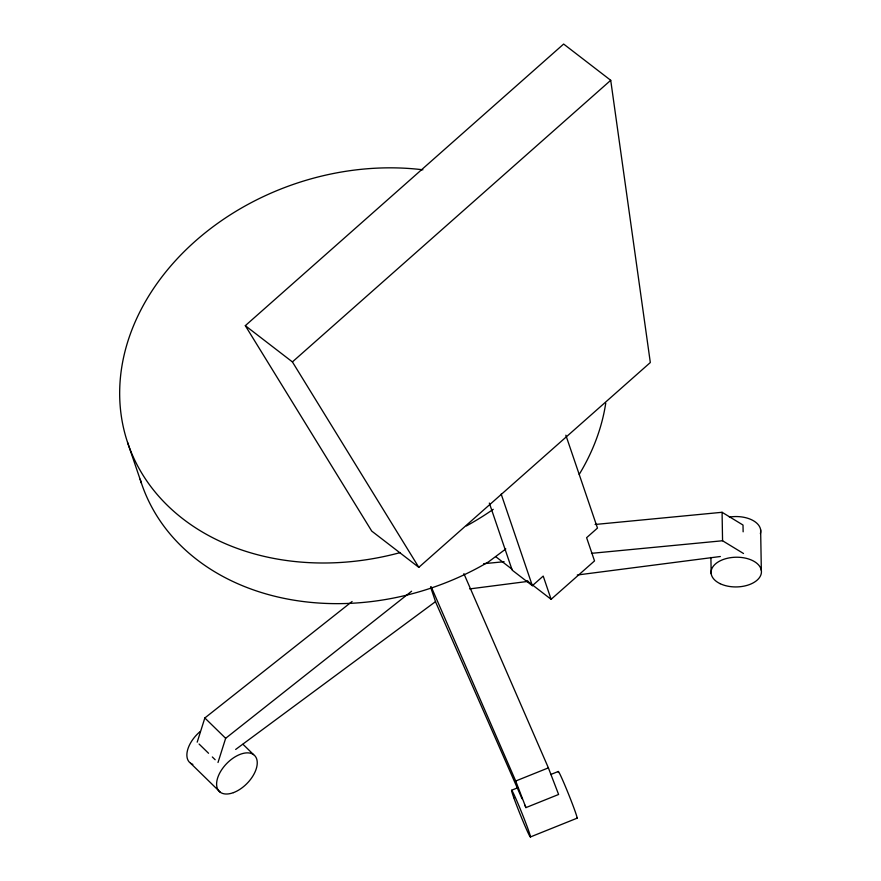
<?xml version="1.0" encoding="UTF-8"?>
<svg xmlns="http://www.w3.org/2000/svg" width="881" height="881" viewBox="0 0 881 881"><rect width="100%" height="100%" fill="white"/><g stroke="black" fill="none" stroke-linecap="round" stroke-linejoin="round"><path stroke-width="1.32" d="M197.19 742.176L204.844 717.971L352.092 601.503M218.003 762.505L225.657 738.3L411.603 591.228M245.314 325.662L563.642 44.05L610.72 80.303L650.321 362.531L418.816 567.342L371.727 531.089L245.314 325.662L292.404 361.915L418.816 567.342M292.404 361.915L610.72 80.303M489.34 503.073L512.18 570.15L532.355 585.689L543.214 576.086L551.11 599.311L594.521 560.911L586.614 537.685L597.472 528.082L565.844 435.203M505.826 548.951L488.503 561.88A241.768 191.816 -18.8 0 1 140.167 479.231M235.668 749.445L435.544 601.602M431.205 586.79L515.704 781.007L548.389 767.869L558.609 794.475L525.924 807.613L524.823 805.091M511.586 790.246L517.896 787.713M550.702 774.52L558.279 771.481M530.406 836.95L577.099 818.185M469.672 588.915L528.259 581.35M577.297 575.007L720.35 556.506M595.093 524.481L722.079 512.29L743.013 525.043L743.135 531.827M483.625 563.697L504.097 561.726M591.492 553.334L722.563 540.758L743.509 553.51M495.596 556.572L511.927 569.137M527.168 580.876L551.11 599.311M243.002 744.302L253.552 754.61M204.844 717.971L225.657 738.3M199.073 744.027L208.544 753.266M212.321 756.966L215.162 759.73M190.582 763.232L220.316 792.272M522.059 798.803L435.809 602.439L430.545 586.955M463.891 573.652L548.389 767.869M515.704 781.007L525.924 807.613M501.179 494.098L532.355 585.689M127.558 442.438L141.389 483.074M760.633 529.789L761.338 570.447M722.079 512.29L722.563 540.758M710.901 557.453L711.187 573.718M605.743 403.157A241.768 191.816 -18.8 0 1 579.202 474.419M493.239 509.306A241.768 191.816 -18.8 0 1 466.445 525.924M400.381 552.552A241.768 191.816 -18.8 0 1 119.948 383.709A241.768 191.816 -18.8 0 1 422.902 169.802M729.369 517.081A25.186 14.856 -1 0 1 760.38 533.666M192.862 764.389A25.186 14.228 -45.7 0 1 200.185 731.516M558.411 772.516A25.186 1.046 68.1 0 1 568.443 793.891A25.186 1.046 68.1 0 1 576.592 817.634M720.151 583.685A25.186 14.856 -1 0 0 761.074 574.324A25.186 14.856 -1 0 0 727.552 558.235A25.186 14.856 -1 0 0 720.151 583.685M233.454 792.625A25.186 14.228 -45.7 0 0 256.008 757.396A25.186 14.228 -45.7 0 0 221.318 770.302A25.186 14.228 -45.7 0 0 233.454 792.625M513.81 797.745A25.186 1.046 68.1 0 0 529.888 836.399A25.186 1.046 68.1 0 0 519.283 806.655A25.186 1.046 68.1 0 0 513.81 797.745"/></g></svg>
